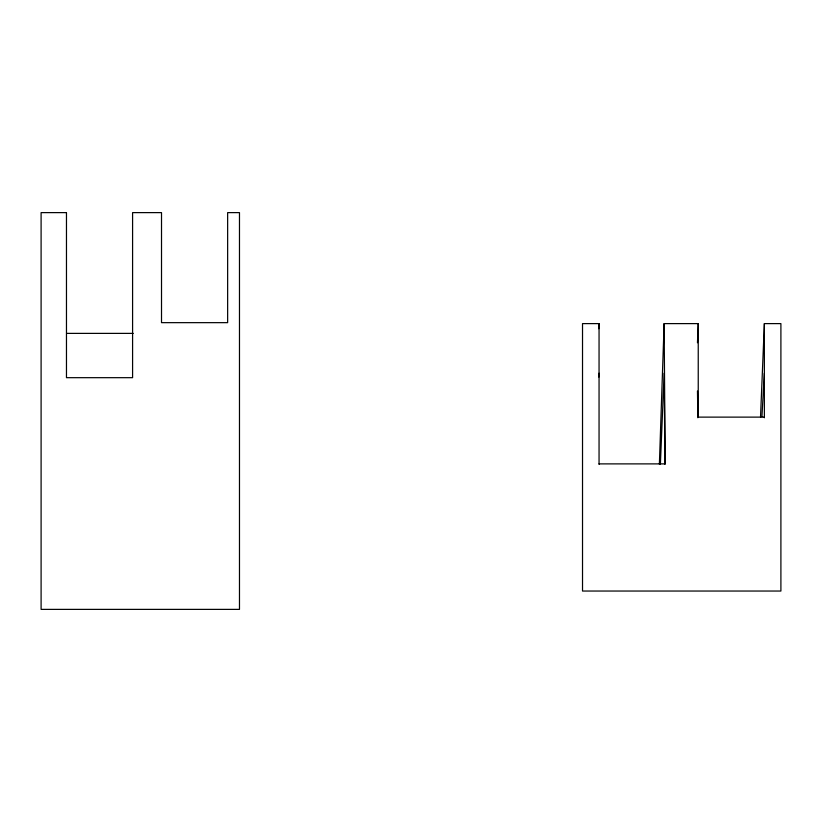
<?xml version="1.0" encoding="UTF-8"?>
<svg xmlns="http://www.w3.org/2000/svg" width="822" height="822" viewBox="0 0 822 822"><rect width="100%" height="100%" fill="white"/><g stroke="black" fill="none" stroke-linecap="round" stroke-linejoin="round"><path stroke-width="1.23" d="M659.388 464.091L664.135 323.611L698.238 323.611L698.238 417.124L764.368 417.124M598.837 328.718L599.053 323.611L582.521 323.611L582.521 591.039L780.9 591.039L780.9 323.611L764.368 323.611L760.535 416.836M660.395 464.029L664.135 373.209L664.957 464.307M697.457 342.764L698.238 323.611M598.858 377.041L599.053 373.209M761.922 416.754L764.368 373.209M66.695 333.383L133.256 333.383M599.053 463.885L665.173 463.885L664.135 323.611M697.467 391.025L697.878 417.751M764.368 323.611L764.368 417.751M599.053 323.611L599.053 464.307M66.469 212.621L41.1 212.621L41.1 609.379L239.479 609.379L239.479 212.621L227.643 212.621L227.643 322.656L161.513 322.656L161.513 212.621L132.589 212.621L132.589 377.678L66.469 377.678L66.469 212.621"/></g></svg>
